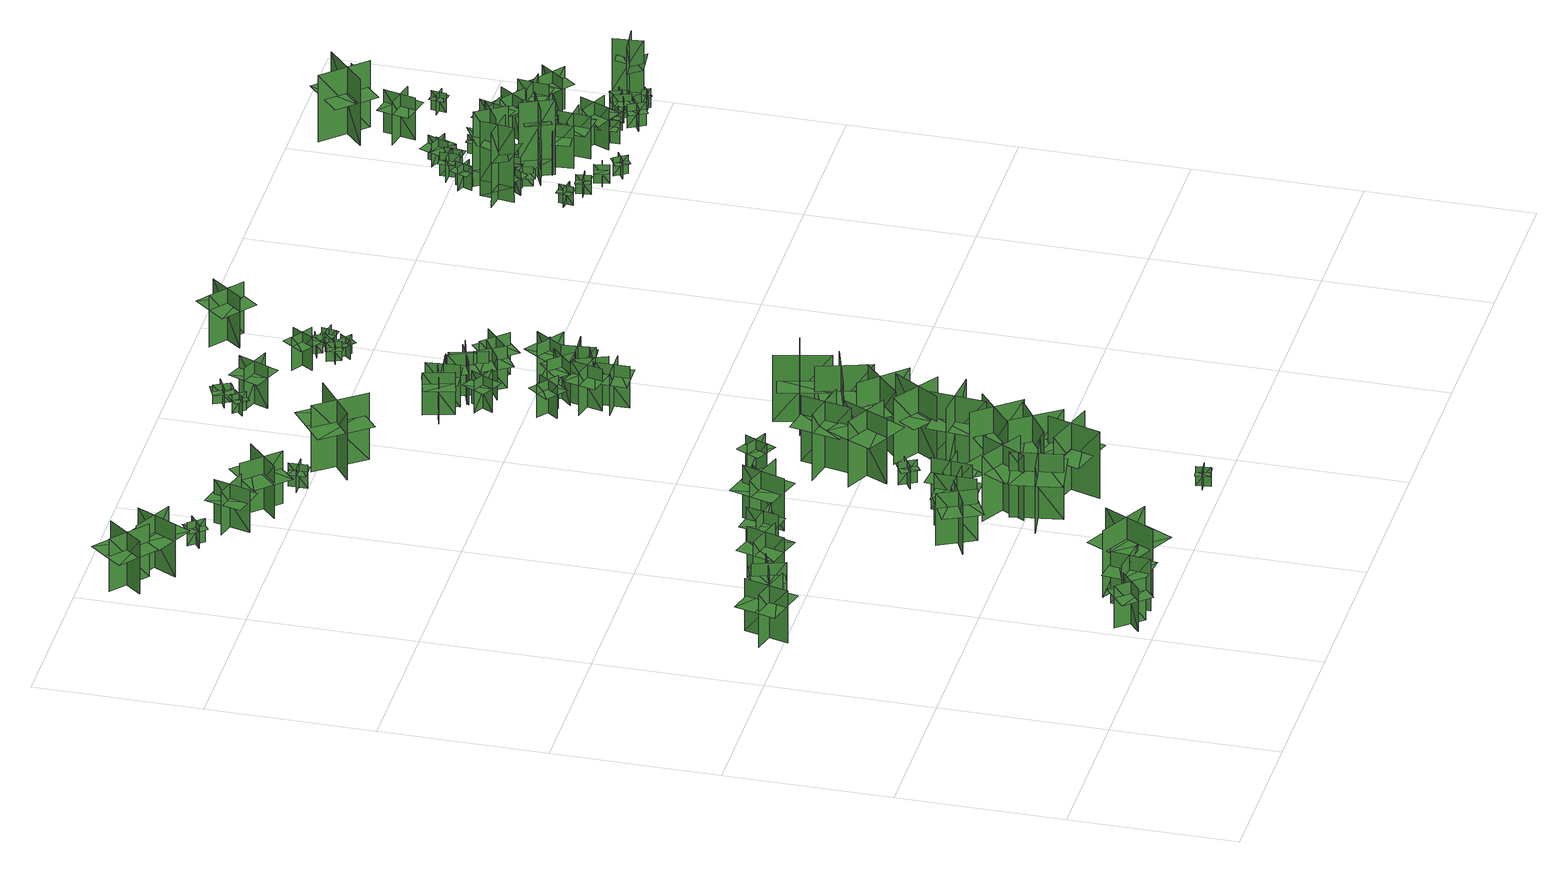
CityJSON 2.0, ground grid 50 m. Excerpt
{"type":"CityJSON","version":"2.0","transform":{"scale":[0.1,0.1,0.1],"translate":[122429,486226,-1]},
"CityObjects":{
"tree1":{"type":"SolitaryVegetationObject","geometry":[{"type":"MultiSurface","lod":"1","boundaries":[[[0,1,2]],[[0,2,3]],[[4,5,6]],[[4,6,7]],[[8,9,10]],[[8,10,11]],[[8,11,12]],[[8,12,13]]]}]},
"tree2":{"type":"SolitaryVegetationObject","geometry":[{"type":"MultiSurface","lod":"1","boundaries":[[[14,15,16]],[[14,16,17]],[[18,19,20]],[[18,20,21]],[[22,23,24]],[[22,24,25]],[[22,25,26]],[[22,26,27]]]}]},
"tree3":{"type":"SolitaryVegetationObject","geometry":[{"type":"MultiSurface","lod":"1","boundaries":[[[28,29,30]],[[28,30,31]],[[32,33,34]],[[32,34,35]],[[36,37,38]],[[36,38,39]],[[36,39,40]],[[36,40,41]]]}]},
"tree4":{"type":"SolitaryVegetationObject","geometry":[{"type":"MultiSurface","lod":"1","boundaries":[[[42,43,44]],[[42,44,45]],[[46,47,48]],[[46,48,49]],[[50,51,52]],[[50,52,53]],[[50,53,54]],[[50,54,55]]]}]},
"tree5":{"type":"SolitaryVegetationObject","geometry":[{"type":"MultiSurface","lod":"1","boundaries":[[[56,57,58]],[[56,58,59]],[[60,61,62]],[[60,62,63]],[[64,65,66]],[[64,66,67]],[[64,67,68]],[[64,68,69]]]}]},
"tree6":{"type":"SolitaryVegetationObject","geometry":[{"type":"MultiSurface","lod":"1","boundaries":[[[70,71,72]],[[70,72,73]],[[74,75,76]],[[74,76,77]],[[78,79,80]],[[78,80,81]],[[78,81,82]],[[78,82,83]]]}]},
"tree7":{"type":"SolitaryVegetationObject","geometry":[{"type":"MultiSurface","lod":"1","boundaries":[[[84,85,86]],[[84,86,87]],[[88,89,90]],[[88,90,91]],[[92,93,94]],[[92,94,95]],[[92,95,96]],[[92,96,97]]]}]},
"tree8":{"type":"SolitaryVegetationObject","geometry":[{"type":"MultiSurface","lod":"1","boundaries":[[[98,99,100]],[[98,100,101]],[[102,103,104]],[[102,104,105]],[[106,107,108]],[[106,108,109]],[[106,109,110]],[[106,110,111]]]}]},
"tree9":{"type":"SolitaryVegetationObject","geometry":[{"type":"MultiSurface","lod":"1","boundaries":[[[112,113,114]],[[112,114,115]],[[116,117,118]],[[116,118,119]],[[120,121,122]],[[120,122,123]],[[120,123,124]],[[120,124,125]]]}]},
"tree10":{"type":"SolitaryVegetationObject","geometry":[{"type":"MultiSurface","lod":"1","boundaries":[[[126,127,128]],[[126,128,129]],[[130,131,132]],[[130,132,133]],[[134,135,136]],[[134,136,137]],[[134,137,138]],[[134,138,139]]]}]},
"tree11":{"type":"SolitaryVegetationObject","geometry":[{"type":"MultiSurface","lod":"1","boundaries":[[[140,141,142]],[[140,142,143]],[[144,145,146]],[[144,146,147]],[[148,149,150]],[[148,150,151]],[[148,151,152]],[[148,152,153]]]}]},
"tree12":{"type":"SolitaryVegetationObject","geometry":[{"type":"MultiSurface","lod":"1","boundaries":[[[154,155,156]],[[154,156,157]],[[158,159,160]],[[158,160,161]],[[162,163,164]],[[162,164,165]],[[162,165,166]],[[162,166,167]]]}]},
"tree13":{"type":"SolitaryVegetationObject","geometry":[{"type":"MultiSurface","lod":"1","boundaries":[[[168,169,170]],[[168,170,171]],[[172,173,174]],[[172,174,175]],[[176,177,178]],[[176,178,179]],[[176,179,180]],[[176,180,181]]]}]},
"tree14":{"type":"SolitaryVegetationObject","geometry":[{"type":"MultiSurface","lod":"1","boundaries":[[[182,183,184]],[[182,184,185]],[[186,187,188]],[[186,188,189]],[[190,191,192]],[[190,192,193]],[[190,193,194]],[[190,194,195]]]}]},
"tree15":{"type":"SolitaryVegetationObject","geometry":[{"type":"MultiSurface","lod":"1","boundaries":[[[196,197,198]],[[196,198,199]],[[200,201,202]],[[200,202,203]],[[204,205,206]],[[204,206,207]],[[204,207,208]],[[204,208,209]]]}]},
"tree16":{"type":"SolitaryVegetationObject","geometry":[{"type":"MultiSurface","lod":"1","boundaries":[[[210,211,212]],[[210,212,213]],[[214,215,216]],[[214,216,217]],[[218,219,220]],[[218,220,221]],[[218,221,222]],[[218,222,223]]]}]},
"tree17":{"type":"SolitaryVegetationObject","geometry":[{"type":"MultiSurface","lod":"1","boundaries":[[[224,225,226]],[[224,226,227]],[[228,229,230]],[[228,230,231]],[[232,233,234]],[[232,234,235]],[[232,235,236]],[[232,236,237]]]}]},
"tree18":{"type":"SolitaryVegetationObject","geometry":[{"type":"MultiSurface","lod":"1","boundaries":[[[238,239,240]],[[238,240,241]],[[242,243,244]],[[242,244,245]],[[246,247,248]],[[246,248,249]],[[246,249,250]],[[246,250,251]]]}]},
"tree19":{"type":"SolitaryVegetationObject","geometry":[{"type":"MultiSurface","lod":"1","boundaries":[[[252,253,254]],[[252,254,255]],[[256,257,258]],[[256,258,259]],[[260,261,262]],[[260,262,263]],[[260,264,265]],[[260,265,261]]]}]},
"tree20":{"type":"SolitaryVegetationObject","geometry":[{"type":"MultiSurface","lod":"1","boundaries":[[[266,267,268]],[[266,268,269]],[[270,271,272]],[[270,272,273]],[[274,275,276]],[[274,276,277]],[[274,277,278]],[[274,278,279]]]}]},
"tree21":{"type":"SolitaryVegetationObject","geometry":[{"type":"MultiSurface","lod":"1","boundaries":[[[280,281,282]],[[280,282,283]],[[284,285,286]],[[284,286,287]],[[288,289,290]],[[288,290,291]],[[288,291,292]],[[288,292,293]]]}]},
"tree22":{"type":"SolitaryVegetationObject","geometry":[{"type":"MultiSurface","lod":"1","boundaries":[[[294,295,296]],[[294,296,297]],[[298,299,300]],[[298,300,301]],[[302,303,304]],[[302,304,305]],[[302,305,306]],[[302,306,307]]]}]},
"tree23":{"type":"SolitaryVegetationObject","geometry":[{"type":"MultiSurface","lod":"1","boundaries":[[[308,309,310]],[[308,310,311]],[[312,313,314]],[[312,314,315]],[[316,317,318]],[[316,318,319]],[[316,320,321]],[[316,321,317]]]}]},
"tree24":{"type":"SolitaryVegetationObject","geometry":[{"type":"MultiSurface","lod":"1","boundaries":[[[322,323,324]],[[322,324,325]],[[326,327,328]],[[326,328,329]],[[330,331,332]],[[330,332,333]],[[330,333,334]],[[330,334,335]]]}]},
"tree25":{"type":"SolitaryVegetationObject","geometry":[{"type":"MultiSurface","lod":"1","boundaries":[[[336,337,338]],[[336,338,339]],[[340,341,342]],[[340,342,343]],[[344,345,346]],[[344,346,347]],[[344,348,349]],[[344,349,345]]]}]},
"tree26":{"type":"SolitaryVegetationObject","geometry":[{"type":"MultiSurface","lod":"1","boundaries":[[[350,351,352]],[[350,352,353]],[[354,355,356]],[[354,356,357]],[[358,359,360]],[[358,360,361]],[[358,361,362]],[[358,362,363]]]}]},
"tree27":{"type":"SolitaryVegetationObject","geometry":[{"type":"MultiSurface","lod":"1","boundaries":[[[364,365,366]],[[364,366,367]],[[368,369,370]],[[368,370,371]],[[372,373,374]],[[372,374,375]],[[372,375,376]],[[372,376,377]]]}]},
"tree28":{"type":"SolitaryVegetationObject","geometry":[{"type":"MultiSurface","lod":"1","boundaries":[[[378,379,380]],[[378,380,381]],[[382,383,384]],[[382,384,385]],[[386,387,388]],[[386,388,389]],[[386,389,390]],[[386,390,391]]]}]},
"tree29":{"type":"SolitaryVegetationObject","geometry":[{"type":"MultiSurface","lod":"1","boundaries":[[[392,393,394]],[[392,394,395]],[[396,397,398]],[[396,398,399]],[[400,401,402]],[[400,402,403]],[[400,403,404]],[[400,404,405]]]}]},
"tree30":{"type":"SolitaryVegetationObject","geometry":[{"type":"MultiSurface","lod":"1","boundaries":[[[406,407,408]],[[406,408,409]],[[410,411,412]],[[410,412,413]],[[414,415,416]],[[414,416,417]],[[414,418,419]],[[414,419,415]]]}]},
"tree31":{"type":"SolitaryVegetationObject","geometry":[{"type":"MultiSurface","lod":"1","boundaries":[[[420,421,422]],[[420,422,423]],[[424,425,426]],[[424,426,427]],[[428,429,430]],[[428,430,431]],[[428,432,433]],[[428,433,429]]]}]},
"tree32":{"type":"SolitaryVegetationObject","geometry":[{"type":"MultiSurface","lod":"1","boundaries":[[[434,435,436]],[[434,436,437]],[[438,439,440]],[[438,440,441]],[[442,443,444]],[[442,444,445]],[[442,445,446]],[[442,446,447]]]}]},
"tree33":{"type":"SolitaryVegetationObject","geometry":[{"type":"MultiSurface","lod":"1","boundaries":[[[448,449,450]],[[448,450,451]],[[452,453,454]],[[452,454,455]],[[456,457,458]],[[456,458,459]],[[456,460,461]],[[456,461,457]]]}]},
"tree34":{"type":"SolitaryVegetationObject","geometry":[{"type":"MultiSurface","lod":"1","boundaries":[[[462,463,464]],[[462,464,465]],[[466,467,468]],[[466,468,469]],[[470,471,472]],[[470,472,473]],[[470,474,475]],[[470,475,471]]]}]},
"tree35":{"type":"SolitaryVegetationObject","geometry":[{"type":"MultiSurface","lod":"1","boundaries":[[[476,477,478]],[[476,478,479]],[[480,481,482]],[[480,482,483]],[[484,485,486]],[[484,486,487]],[[484,488,489]],[[484,489,485]]]}]},
"tree36":{"type":"SolitaryVegetationObject","geometry":[{"type":"MultiSurface","lod":"1","boundaries":[[[490,491,492]],[[490,492,493]],[[494,495,496]],[[494,496,497]],[[498,499,500]],[[498,500,501]],[[498,501,502]],[[498,502,503]]]}]},
"tree37":{"type":"SolitaryVegetationObject","geometry":[{"type":"MultiSurface","lod":"1","boundaries":[[[504,505,506]],[[504,506,507]],[[508,509,510]],[[508,510,511]],[[512,513,514]],[[512,514,515]],[[512,515,516]],[[512,516,517]]]}]},
"tree38":{"type":"SolitaryVegetationObject","geometry":[{"type":"MultiSurface","lod":"1","boundaries":[[[518,519,520]],[[518,520,521]],[[522,523,524]],[[522,524,525]],[[526,527,528]],[[526,528,529]],[[526,529,530]],[[526,530,531]]]}]},
"tree39":{"type":"SolitaryVegetationObject","geometry":[{"type":"MultiSurface","lod":"1","boundaries":[[[532,533,534]],[[532,534,535]],[[536,537,538]],[[536,538,539]],[[540,541,542]],[[540,542,543]],[[540,543,544]],[[540,544,545]]]}]},
"tree40":{"type":"SolitaryVegetationObject","geometry":[{"type":"MultiSurface","lod":"1","boundaries":[[[546,547,548]],[[546,548,549]],[[550,551,552]],[[550,552,553]],[[554,555,556]],[[554,556,557]],[[554,557,558]],[[554,558,559]]]}]},
"tree41":{"type":"SolitaryVegetationObject","geometry":[{"type":"MultiSurface","lod":"1","boundaries":[[[560,561,562]],[[560,562,563]],[[564,565,566]],[[564,566,567]],[[568,569,570]],[[568,570,571]],[[568,571,572]],[[568,572,573]]]}]},
"tree42":{"type":"SolitaryVegetationObject","geometry":[{"type":"MultiSurface","lod":"1","boundaries":[[[574,575,576]],[[574,576,577]],[[578,579,580]],[[578,580,581]],[[582,583,584]],[[582,584,585]],[[582,585,586]],[[582,586,587]]]}]},
"tree43":{"type":"SolitaryVegetationObject","geometry":[{"type":"MultiSurface","lod":"1","boundaries":[[[588,589,590]],[[588,590,591]],[[592,593,594]],[[592,594,595]],[[596,597,598]],[[596,598,599]],[[596,599,600]],[[596,600,601]]]}]},
"tree44":{"type":"SolitaryVegetationObject","geometry":[{"type":"MultiSurface","lod":"1","boundaries":[[[602,603,604]],[[602,604,605]],[[606,607,608]],[[606,608,609]],[[610,611,612]],[[610,612,613]],[[610,613,614]],[[610,614,615]]]}]},
"tree45":{"type":"SolitaryVegetationObject","geometry":[{"type":"MultiSurface","lod":"1","boundaries":[[[616,617,618]],[[616,618,619]],[[620,621,622]],[[620,622,623]],[[624,625,626]],[[624,626,627]],[[624,627,628]],[[624,628,629]]]}]},
"tree46":{"type":"SolitaryVegetationObject","geometry":[{"type":"MultiSurface","lod":"1","boundaries":[[[630,631,632]],[[630,632,633]],[[634,635,636]],[[634,636,637]],[[638,639,640]],[[638,640,641]],[[638,641,642]],[[638,642,643]]]}]},
"tree47":{"type":"SolitaryVegetationObject","geometry":[{"type":"MultiSurface","lod":"1","boundaries":[[[644,645,646]],[[644,646,647]],[[648,649,650]],[[648,650,651]],[[652,653,654]],[[652,654,655]],[[652,655,656]],[[652,656,657]]]}]},
"tree48":{"type":"SolitaryVegetationObject","geometry":[{"type":"MultiSurface","lod":"1","boundaries":[[[658,659,660]],[[658,660,661]],[[662,663,664]],[[662,664,665]],[[666,667,668]],[[666,668,669]],[[666,669,670]],[[666,670,671]]]}]},
"tree49":{"type":"SolitaryVegetationObject","geometry":[{"type":"MultiSurface","lod":"1","boundaries":[[[672,673,674]],[[672,674,675]],[[676,677,678]],[[676,678,679]],[[680,681,682]],[[680,682,683]],[[680,683,684]],[[680,684,685]]]}]},
"tree50":{"type":"SolitaryVegetationObject","geometry":[{"type":"MultiSurface","lod":"1","boundaries":[[[686,687,688]],[[686,688,689]],[[690,691,692]],[[690,692,693]],[[694,695,696]],[[694,696,697]],[[694,697,698]],[[694,698,699]]]}]},
"tree51":{"type":"SolitaryVegetationObject","geometry":[{"type":"MultiSurface","lod":"1","boundaries":[[[700,701,702]],[[700,702,703]],[[704,705,706]],[[704,706,707]],[[708,709,710]],[[708,710,711]],[[708,711,712]],[[708,712,713]]]}]},
"tree52":{"type":"SolitaryVegetationObject","geometry":[{"type":"MultiSurface","lod":"1","boundaries":[[[714,715,716]],[[714,716,717]],[[718,719,720]],[[718,720,721]],[[722,723,724]],[[722,724,725]],[[722,725,726]],[[722,726,727]]]}]},
"tree53":{"type":"SolitaryVegetationObject","geometry":[{"type":"MultiSurface","lod":"1","boundaries":[[[728,729,730]],[[728,730,731]],[[732,733,734]],[[732,734,735]],[[736,737,738]],[[736,738,739]],[[736,739,740]],[[736,740,741]]]}]},
"tree54":{"type":"SolitaryVegetationObject","geometry":[{"type":"MultiSurface","lod":"1","boundaries":[[[742,743,744]],[[742,744,745]],[[746,747,748]],[[746,748,749]],[[750,751,752]],[[750,752,753]],[[750,753,754]],[[750,754,755]]]}]},
"tree55":{"type":"SolitaryVegetationObject","geometry":[{"type":"MultiSurface","lod":"1","boundaries":[[[756,757,758]],[[756,758,759]],[[760,761,762]],[[760,762,763]],[[764,765,766]],[[764,766,767]],[[764,767,768]],[[764,768,769]]]}]},
"tree56":{"type":"SolitaryVegetationObject","geometry":[{"type":"MultiSurface","lod":"1","boundaries":[[[770,771,772]],[[770,772,773]],[[774,775,776]],[[774,776,777]],[[778,779,780]],[[778,780,781]],[[778,781,782]],[[778,782,783]]]}]},
"tree57":{"type":"SolitaryVegetationObject","geometry":[{"type":"MultiSurface","lod":"1","boundaries":[[[784,785,786]],[[784,786,787]],[[788,789,790]],[[788,790,791]],[[792,793,794]],[[792,794,795]],[[792,795,796]],[[792,796,797]]]}]},
"tree58":{"type":"SolitaryVegetationObject","geometry":[{"type":"MultiSurface","lod":"1","boundaries":[[[798,799,800]],[[798,800,801]],[[802,803,804]],[[802,804,805]],[[806,807,808]],[[806,808,809]],[[806,809,810]],[[806,810,811]]]}]},
"tree59":{"type":"SolitaryVegetationObject","geometry":[{"type":"MultiSurface","lod":"1","boundaries":[[[812,813,814]],[[812,814,815]],[[816,817,818]],[[816,818,819]],[[820,821,822]],[[820,822,823]],[[820,823,824]],[[820,824,825]]]}]},
"tree60":{"type":"SolitaryVegetationObject","geometry":[{"type":"MultiSurface","lod":"1","boundaries":[[[826,827,828]],[[826,828,829]],[[830,831,832]],[[830,832,833]],[[834,835,831]],[[834,831,830]],[[836,837,827]],[[836,827,826]],[[838,839,840]],[[838,840,841]],[[842,843,844]],[[842,844,845]]]}]},
"tree61":{"type":"SolitaryVegetationObject","geometry":[{"type":"MultiSurface","lod":"1","boundaries":[[[846,847,848]],[[846,848,849]],[[850,851,852]],[[850,852,853]],[[854,855,856]],[[854,856,857]],[[854,857,858]],[[854,858,859]]]}]},
"tree62":{"type":"SolitaryVegetationObject","geometry":[{"type":"MultiSurface","lod":"1","boundaries":[[[860,861,862]],[[860,862,863]],[[864,865,866]],[[864,866,867]],[[868,869,870]],[[868,870,871]],[[868,871,872]],[[868,872,873]]]}]},
"tree63":{"type":"SolitaryVegetationObject","geometry":[{"type":"MultiSurface","lod":"1","boundaries":[[[874,875,876]],[[874,876,877]],[[878,879,880]],[[878,880,881]],[[882,883,884]],[[882,884,885]],[[882,885,886]],[[882,886,887]]]}]},
"tree64":{"type":"SolitaryVegetationObject","geometry":[{"type":"MultiSurface","lod":"1","boundaries":[[[888,889,890]],[[888,890,891]],[[892,893,894]],[[892,894,895]],[[896,897,898]],[[896,898,899]],[[896,899,900]],[[896,900,901]]]}]},
"tree65":{"type":"SolitaryVegetationObject","geometry":[{"type":"MultiSurface","lod":"1","boundaries":[[[902,903,904]],[[902,904,905]],[[906,907,908]],[[906,908,909]],[[910,911,907]],[[910,907,906]],[[912,913,903]],[[912,903,902]],[[914,915,916]],[[914,916,917]],[[918,919,920]],[[918,920,921]]]}]},
"tree66":{"type":"SolitaryVegetationObject","geometry":[{"type":"MultiSurface","lod":"1","boundaries":[[[922,923,924]],[[922,924,925]],[[926,927,928]],[[926,928,929]],[[930,931,932]],[[930,932,933]],[[930,933,934]],[[930,934,935]]]}]},
"tree67":{"type":"SolitaryVegetationObject","geometry":[{"type":"MultiSurface","lod":"1","boundaries":[[[936,937,938]],[[936,938,939]],[[940,941,942]],[[940,942,943]],[[944,945,946]],[[944,946,947]],[[944,947,948]],[[944,948,949]]]}]},
"tree68":{"type":"SolitaryVegetationObject","geometry":[{"type":"MultiSurface","lod":"1","boundaries":[[[950,951,952]],[[950,952,953]],[[954,955,956]],[[954,956,957]],[[958,959,960]],[[958,960,961]],[[958,961,962]],[[958,962,963]]]}]},
"tree69":{"type":"SolitaryVegetationObject","geometry":[{"type":"MultiSurface","lod":"1","boundaries":[[[964,965,966]],[[964,966,967]],[[968,969,970]],[[968,970,971]],[[972,973,974]],[[972,974,975]],[[972,975,976]],[[972,976,977]]]}]},
"tree70":{"type":"SolitaryVegetationObject","geometry":[{"type":"MultiSurface","lod":"1","boundaries":[[[978,979,980]],[[978,980,981]],[[982,983,984]],[[982,984,985]],[[986,987,983]],[[986,983,982]],[[988,989,979]],[[988,979,978]],[[990,991,992]],[[990,992,993]],[[994,995,996]],[[994,996,997]]]}]},
"tree71":{"type":"SolitaryVegetationObject","geometry":[{"type":"MultiSurface","lod":"1","boundaries":[[[998,999,1000]],[[998,1000,1001]],[[1002,1003,1004]],[[1002,1004,1005]],[[1006,1007,1008]],[[1006,1008,1009]],[[1006,1009,1010]],[[1006,1010,1011]]]}]},
"tree72":{"type":"SolitaryVegetationObject","geometry":[{"type":"MultiSurface","lod":"1","boundaries":[[[1012,1013,1014]],[[1012,1014,1015]],[[1016,1017,1018]],[[1016,1018,1019]],[[1020,1021,1022]],[[1020,1022,1023]],[[1020,1023,1024]],[[1020,1024,1025]]]}]},
"tree73":{"type":"SolitaryVegetationObject","geometry":[{"type":"MultiSurface","lod":"1","boundaries":[[[1026,1027,1028]],[[1026,1028,1029]],[[1030,1031,1032]],[[1030,1032,1033]],[[1034,1035,1036]],[[1034,1036,1037]],[[1034,1037,1038]],[[1034,1038,1039]]]}]},
"tree74":{"type":"SolitaryVegetationObject","geometry":[{"type":"MultiSurface","lod":"1","boundaries":[[[1040,1041,1042]],[[1040,1042,1043]],[[1044,1045,1046]],[[1044,1046,1047]],[[1048,1049,1050]],[[1048,1050,1051]],[[1048,1051,1052]],[[1048,1052,1053]]]}]},
"tree75":{"type":"SolitaryVegetationObject","geometry":[{"type":"MultiSurface","lod":"1","boundaries":[[[1054,1055,1056]],[[1054,1056,1057]],[[1058,1059,1060]],[[1058,1060,1061]],[[1062,1063,1064]],[[1062,1064,1065]],[[1062,1065,1066]],[[1062,1066,1067]]]}]},
"tree76":{"type":"SolitaryVegetationObject","geometry":[{"type":"MultiSurface","lod":"1","boundaries":[[[1068,1069,1070]],[[1068,1070,1071]],[[1072,1073,1074]],[[1072,1074,1075]],[[1076,1077,1078]],[[1076,1078,1079]],[[1076,1079,1080]],[[1076,1080,1081]]]}]},
"tree77":{"type":"SolitaryVegetationObject","geometry":[{"type":"MultiSurface","lod":"1","boundaries":[[[1082,1083,1084]],[[1082,1084,1085]],[[1086,1087,1088]],[[1086,1088,1089]],[[1090,1091,1092]],[[1090,1092,1093]],[[1090,1093,1094]],[[1090,1094,1095]]]}]},
"tree78":{"type":"SolitaryVegetationObject","geometry":[{"type":"MultiSurface","lod":"1","boundaries":[[[1096,1097,1098]],[[1096,1098,1099]],[[1100,1101,1102]],[[1100,1102,1103]],[[1104,1105,1106]],[[1104,1106,1107]],[[1104,1107,1108]],[[1104,1108,1109]]]}]},
"tree79":{"type":"SolitaryVegetationObject","geometry":[{"type":"MultiSurface","lod":"1","boundaries":[[[1110,1111,1112]],[[1110,1112,1113]],[[1114,1115,1116]],[[1114,1116,1117]],[[1118,1119,1120]],[[1118,1120,1121]],[[1118,1121,1122]],[[1118,1122,1123]]]}]},
"tree80":{"type":"SolitaryVegetationObject","geometry":[{"type":"MultiSurface","lod":"1","boundaries":[[[1124,1125,1126]],[[1124,1126,1127]],[[1128,1129,1130]],[[1128,1130,1131]],[[1132,1133,1134]],[[1132,1134,1135]],[[1132,1135,1136]],[[1132,1136,1137]]]}]},
"tree81":{"type":"SolitaryVegetationObject","geometry":[{"type":"MultiSurface","lod":"1","boundaries":[[[1138,1139,1140]],[[1138,1140,1141]],[[1142,1143,1144]],[[1142,1144,1145]],[[1146,1147,1148]],[[1146,1148,1149]],[[1146,1149,1150]],[[1146,1150,1151]]]}]},
"tree82":{"type":"SolitaryVegetationObject","geometry":[{"type":"MultiSurface","lod":"1","boundaries":[[[1152,1153,1154]],[[1152,1154,1155]],[[1156,1157,1158]],[[1156,1158,1159]],[[1160,1161,1162]],[[1160,1162,1163]],[[1160,1163,1164]],[[1160,1164,1165]]]}]},
"tree83":{"type":"SolitaryVegetationObject","geometry":[{"type":"MultiSurface","lod":"1","boundaries":[[[1166,1167,1168]],[[1166,1168,1169]],[[1170,1171,1172]],[[1170,1172,1173]],[[1174,1175,1176]],[[1174,1176,1177]],[[1174,1177,1178]],[[1174,1178,1179]]]}]},
"tree84":{"type":"SolitaryVegetationObject","geometry":[{"type":"MultiSurface","lod":"1","boundaries":[[[1180,1181,1182]],[[1180,1182,1183]],[[1184,1185,1186]],[[1184,1186,1187]],[[1188,1189,1190]],[[1188,1190,1191]],[[1188,1192,1193]],[[1188,1193,1189]]]}]},
"tree85":{"type":"SolitaryVegetationObject","geometry":[{"type":"MultiSurface","lod":"1","boundaries":[[[1194,1195,1196]],[[1194,1196,1197]],[[1198,1199,1200]],[[1198,1200,1201]],[[1202,1203,1204]],[[1202,1204,1205]],[[1202,1205,1206]],[[1202,1206,1207]]]}]},
"tree86":{"type":"SolitaryVegetationObject","geometry":[{"type":"MultiSurface","lod":"1","boundaries":[[[1208,1209,1210]],[[1208,1210,1211]],[[1212,1213,1214]],[[1212,1214,1215]],[[1216,1217,1218]],[[1216,1218,1219]],[[1216,1219,1220]],[[1216,1220,1221]]]}]},
"tree87":{"type":"SolitaryVegetationObject","geometry":[{"type":"MultiSurface","lod":"1","boundaries":[[[1222,1223,1224]],[[1222,1224,1225]],[[1226,1227,1228]],[[1226,1228,1229]],[[1230,1231,1232]],[[1230,1232,1233]],[[1230,1233,1234]],[[1230,1234,1235]]]}]},
"tree88":{"type":"SolitaryVegetationObject","geometry":[{"type":"MultiSurface","lod":"1","boundaries":[[[1236,1237,1238]],[[1236,1238,1239]],[[1240,1241,1242]],[[1240,1242,1243]],[[1244,1245,1246]],[[1244,1246,1247]],[[1244,1247,1248]],[[1244,1248,1249]]]}]},
"tree89":{"type":"SolitaryVegetationObject","geometry":[{"type":"MultiSurface","lod":"1","boundaries":[[[1250,1251,1252]],[[1250,1252,1253]],[[1254,1255,1256]],[[1254,1256,1257]],[[1258,1259,1255]],[[1258,1255,1254]],[[1260,1261,1251]],[[1260,1251,1250]],[[1262,1263,1264]],[[1262,1264,1265]],[[1266,1267,1268]],[[1266,1268,1269]]]}]},
"tree90":{"type":"SolitaryVegetationObject","geometry":[{"type":"MultiSurface","lod":"1","boundaries":[[[1270,1271,1272]],[[1270,1272,1273]],[[1274,1275,1276]],[[1274,1276,1277]],[[1278,1279,1275]],[[1278,1275,1274]],[[1280,1281,1271]],[[1280,1271,1270]],[[1282,1283,1284]],[[1282,1284,1285]],[[1286,1287,1288]],[[1286,1288,1289]]]}]},
"tree91":{"type":"SolitaryVegetationObject","geometry":[{"type":"MultiSurface","lod":"1","boundaries":[[[1290,1291,1292]],[[1290,1292,1293]],[[1294,1295,1296]],[[1294,1296,1297]],[[1298,1299,1300]],[[1298,1300,1301]],[[1298,1301,1302]],[[1298,1302,1303]]]}]},
"tree92":{"type":"SolitaryVegetationObject","geometry":[{"type":"MultiSurface","lod":"1","boundaries":[[[1304,1305,1306]],[[1304,1306,1307]],[[1308,1309,1310]],[[1308,1310,1311]],[[1312,1313,1314]],[[1312,1314,1315]],[[1312,1315,1316]],[[1312,1316,1317]]]}]},
"tree93":{"type":"SolitaryVegetationObject","geometry":[{"type":"MultiSurface","lod":"1","boundaries":[[[1318,1319,1320]],[[1318,1320,1321]],[[1322,1323,1324]],[[1322,1324,1325]],[[1326,1327,1328]],[[1326,1328,1329]],[[1326,1329,1330]],[[1326,1330,1331]]]}]}
},
"vertices":[
[319,1025,18],[186,1062,18],[186,1062,190],[319,1025,190],[265,1121,18],[228,988,18],[228,988,190],[265,1121,190],[313,1037,135],[329,1098,135],[195,1133,135],[179,1072,135],[163,1010,135],[297,975,135],
[528,46,16],[605,110,16],[605,110,155],[528,46,155],[594,40,16],[530,116,16],[530,116,155],[594,40,155],[594,40,116],[633,72,116],[569,148,116],[530,116,116],[492,84,116],[556,8,116],
[660,159,16],[644,38,16],[644,38,185],[660,159,185],[595,110,16],[716,94,16],[716,94,185],[595,110,185],[595,110,138],[587,50,138],[708,34,138],[716,94,138],[724,154,138],[604,170,138],
[393,1134,20],[426,1040,20],[426,1040,159],[393,1134,159],[364,1075,20],[458,1108,20],[458,1108,159],[364,1075,159],[364,1075,120],[381,1028,120],[475,1061,120],[458,1108,120],[442,1155,120],[348,1122,120],
[681,186,17],[837,104,17],[837,104,236],[681,186,236],[723,52,17],[805,208,17],[805,208,236],[723,52,236],[685,169,165],[649,97,165],[806,18,165],[843,91,165],[879,163,165],[722,242,165],
[580,1111,19],[463,1145,19],[463,1145,188],[580,1111,188],[541,1182,19],[507,1066,19],[507,1066,188],[541,1182,188],[541,1182,141],[483,1199,141],[449,1083,141],[507,1066,141],[566,1049,141],[600,1165,141],
[870,188,26],[944,168,26],[944,168,134],[870,188,134],[895,143,26],[915,218,26],[915,218,134],[895,143,134],[895,143,103],[932,133,103],[953,208,103],[915,218,103],[878,228,103],[858,153,103],
[153,2819,15],[48,2909,15],[48,2909,188],[153,2819,188],[144,2929,15],[55,2823,15],[55,2823,188],[144,2929,188],[153,2832,132],[193,2881,132],[86,2969,132],[46,2920,132],[5,2870,132],[112,2783,132],
[638,1180,18],[735,1161,18],[735,1161,156],[638,1180,156],[674,1125,18],[694,1223,18],[694,1223,156],[674,1125,156],[674,1125,118],[723,1115,118],[742,1213,118],[694,1223,118],[645,1232,118],[625,1135,118],
[136,2852,15],[259,2788,15],[259,2788,187],[136,2852,187],[169,2747,15],[233,2870,15],[233,2870,187],[169,2747,187],[139,2840,131],[110,2782,131],[234,2720,131],[263,2778,131],[291,2835,131],[168,2897,131],
[892,600,20],[838,709,20],[838,709,190],[892,600,190],[919,677,20],[809,623,20],[809,623,190],[919,677,190],[919,677,142],[892,731,142],[783,678,142],[809,623,142],[836,568,142],[945,622,142],
[944,617,19],[945,739,19],[945,739,189],[944,617,189],[1002,674,19],[880,675,19],[880,675,189],[1002,674,189],[1002,674,141],[1003,735,141],[881,736,141],[880,675,141],[880,614,141],[1002,613,141],
[325,2752,24],[359,2707,24],[359,2707,101],[325,2752,101],[320,2715,24],[364,2748,24],[364,2748,101],[320,2715,101],[320,2715,79],[337,2693,79],[381,2726,79],[364,2748,79],[347,2771,79],[303,2737,79],
[1059,392,20],[1035,545,20],[1035,545,235],[1059,392,235],[1120,475,20],[967,452,20],[967,452,235],[1120,475,235],[1120,475,175],[1108,552,175],[955,528,175],[967,452,175],[979,375,175],[1132,399,175],
[812,1141,19],[856,1273,19],[856,1273,191],[812,1141,191],[911,1191,19],[779,1234,19],[779,1234,191],[911,1191,191],[824,1147,135],[885,1127,135],[927,1259,135],[866,1279,135],[805,1298,135],[763,1166,135],
[1076,705,20],[955,717,20],[955,717,190],[1076,705,190],[1025,768,20],[1013,647,20],[1013,647,190],[1025,768,190],[1025,768,142],[965,774,142],[953,653,142],[1013,647,142],[1074,641,142],[1086,762,142],
[1131,537,19],[996,613,19],[996,613,234],[1131,537,234],[1104,637,19],[1028,501,19],[1028,501,234],[1104,637,234],[1104,637,174],[1036,674,174],[961,539,174],[1028,501,174],[1096,464,174],[1172,599,174],
[448,2601,17],[478,2710,17],[478,2710,158],[448,2601,158],[526,2645,17],[417,2675,17],[417,2675,158],[526,2645,158],[458,2605,112],[508,2592,112],[537,2702,112],[486,2715,112],[435,2728,112],[407,2618,112],
[1290,388,23],[1129,439,23],[1129,439,241],[1290,388,241],[1241,482,23],[1241,482,241],[1190,321,241],[1190,321,23],[1278,385,157],[1138,430,157],[1117,365,157],[1257,320,157],[1299,453,157],[1159,497,157],
[1347,57,22],[1303,52,22],[1303,52,84],[1347,57,84],[1324,76,22],[1329,32,22],[1329,32,84],[1324,76,84],[1324,76,67],[1302,73,67],[1307,29,67],[1329,32,67],[1351,34,67],[1346,78,67],
[645,2646,14],[543,2553,14],[543,2553,186],[645,2646,186],[535,2651,14],[629,2549,14],[629,2549,186],[535,2651,186],[632,2648,131],[588,2694,131],[488,2599,131],[532,2552,131],[576,2506,131],[676,2601,131],
[965,1245,24],[1008,1281,24],[1008,1281,101],[965,1245,101],[1002,1242,24],[967,1284,24],[967,1284,101],[1002,1242,101],[1002,1242,79],[1023,1259,79],[988,1302,79],[967,1284,79],[945,1267,79],[981,1224,79],
[1298,569,20],[1159,475,20],[1159,475,238],[1298,569,238],[1194,588,20],[1194,588,238],[1289,449,238],[1289,449,20],[1293,558,154],[1171,475,154],[1210,418,154],[1331,501,154],[1253,616,154],[1132,534,154],
[1152,877,27],[1104,849,27],[1104,849,103],[1152,877,103],[1117,886,27],[1144,838,27],[1144,838,103],[1117,886,103],[1117,886,82],[1093,872,82],[1120,824,82],[1144,838,82],[1168,852,82],[1141,900,82],
[1317,692,19],[1185,586,19],[1185,586,237],[1317,692,237],[1212,703,19],[1212,703,237],[1317,571,237],[1317,571,19],[1312,680,153],[1198,588,153],[1240,534,153],[1355,626,153],[1268,735,153],[1153,643,153],
[1124,922,21],[1193,1061,21],[1193,1061,236],[1124,922,236],[1222,954,21],[1084,1023,21],[1084,1023,236],[1222,954,236],[1222,954,176],[1257,1024,176],[1118,1093,176],[1084,1023,176],[1049,954,176],[1188,885,176],
[716,2499,19],[715,2554,19],[715,2554,96],[716,2499,96],[742,2525,19],[686,2524,19],[686,2524,96],[742,2525,96],[742,2525,74],[741,2553,74],[686,2552,74],[686,2524,74],[687,2497,74],[742,2498,74],
[1106,1325,27],[1071,1256,27],[1071,1256,135],[1106,1325,135],[1057,1309,27],[1126,1274,27],[1126,1274,135],[1057,1309,135],[1057,1309,104],[1040,1275,104],[1109,1239,104],[1126,1274,104],[1144,1308,104],[1075,1344,104],
[1249,1099,18],[1097,1131,18],[1097,1131,234],[1249,1099,234],[1193,1186,18],[1161,1034,18],[1161,1034,234],[1193,1186,234],[1193,1186,173],[1117,1201,173],[1085,1050,173],[1161,1034,173],[1237,1018,173],[1268,1170,173],
[1295,839,19],[1279,671,19],[1279,671,238],[1295,839,238],[1214,771,19],[1214,771,238],[1382,755,238],[1382,755,19],[1300,828,154],[1287,681,154],[1355,675,154],[1369,821,154],[1230,834,154],[1216,688,154],
[1274,814,19],[1366,955,19],[1366,955,237],[1274,814,237],[1377,836,19],[1377,836,237],[1236,929,237],[1236,929,19],[1274,827,153],[1355,950,153],[1297,987,153],[1217,864,153],[1333,788,153],[1414,911,153],
[904,2367,22],[799,2509,22],[799,2509,241],[904,2367,241],[925,2506,22],[783,2401,22],[783,2401,241],[925,2506,241],[907,2384,170],[972,2433,170],[865,2573,170],[801,2524,170],[736,2474,170],[843,2334,170],
[1393,1044,21],[1268,931,21],[1268,931,239],[1393,1044,239],[1288,1048,21],[1288,1048,239],[1401,923,239],[1401,923,21],[1389,1032,155],[1280,933,155],[1326,882,155],[1435,981,155],[1342,1084,155],[1233,986,155],
[1439,1137,22],[1278,1085,22],[1278,1085,240],[1439,1137,240],[1345,1184,22],[1345,1184,240],[1396,1024,240],[1396,1024,22],[1431,1127,156],[1291,1082,156],[1311,1017,156],[1451,1062,156],[1409,1195,156],[1269,1150,156],
[1371,1312,24],[1411,1148,24],[1411,1148,242],[1371,1312,242],[1317,1221,24],[1317,1221,242],[1481,1261,242],[1481,1261,24],[1380,1303,158],[1415,1160,158],[1481,1176,158],[1446,1319,158],[1311,1286,158],[1346,1143,158],
[1292,1915,27],[1230,1962,27],[1230,1962,135],[1292,1915,135],[1285,1966,27],[1238,1904,27],[1238,1904,135],[1285,1966,135],[1285,1966,105],[1254,1990,105],[1207,1928,105],[1238,1904,105],[1269,1881,105],[1316,1943,105],
[1131,2221,27],[1220,2246,27],[1220,2246,166],[1131,2221,166],[1190,2188,27],[1165,2277,27],[1165,2277,166],[1190,2188,166],[1190,2188,130],[1232,2200,130],[1208,2289,130],[1165,2277,130],[1122,2265,130],[1147,2176,130],
[1311,1792,25],[1334,1889,25],[1334,1889,163],[1311,1792,163],[1368,1826,25],[1271,1850,25],[1271,1850,163],[1368,1826,163],[1368,1826,124],[1379,1875,124],[1283,1898,124],[1271,1850,124],[1259,1801,124],[1356,1778,124],
[1349,1721,22],[1347,1820,22],[1347,1820,160],[1349,1721,160],[1395,1768,22],[1296,1766,22],[1296,1766,160],[1395,1768,160],[1395,1768,121],[1394,1818,121],[1295,1816,121],[1296,1766,121],[1296,1717,121],[1396,1718,121],
[1211,2138,27],[1280,2103,27],[1280,2103,134],[1211,2138,134],[1227,2089,27],[1262,2158,27],[1262,2158,134],[1227,2089,134],[1227,2089,104],[1261,2072,104],[1296,2141,104],[1262,2158,104],[1227,2176,104],[1192,2107,104],
[1077,2797,25],[1043,2768,25],[1043,2768,86],[1077,2797,86],[1048,2799,25],[1076,2765,25],[1076,2765,86],[1048,2799,86],[1048,2799,69],[1031,2785,69],[1059,2751,69],[1076,2765,69],[1093,2779,69],[1065,2814,69],
[1185,2227,25],[1284,2238,25],[1284,2238,163],[1185,2227,163],[1236,2185,25],[1226,2284,25],[1226,2284,163],[1236,2185,163],[1236,2185,124],[1286,2190,124],[1275,2289,124],[1226,2284,124],[1176,2279,124],[1187,2180,124],
[1327,1819,20],[1420,1855,20],[1420,1855,159],[1327,1819,159],[1388,1792,20],[1352,1885,20],[1352,1885,159],[1388,1792,159],[1388,1792,120],[1434,1810,120],[1399,1902,120],[1352,1885,120],[1306,1867,120],[1341,1774,120],
[1321,1954,24],[1384,1886,24],[1384,1886,163],[1321,1954,163],[1319,1886,24],[1386,1950,24],[1386,1950,163],[1319,1886,163],[1319,1886,127],[1350,1854,127],[1417,1917,127],[1386,1950,127],[1356,1982,127],[1289,1919,127],
[1075,2770,24],[1168,2733,24],[1168,2733,163],[1075,2770,163],[1101,2709,24],[1138,2801,24],[1138,2801,163],[1101,2709,163],[1101,2709,124],[1147,2690,124],[1184,2782,124],[1138,2801,124],[1092,2820,124],[1055,2727,124],
[1124,2852,24],[1124,2852,86],[1075,2829,86],[1075,2829,24],[1111,2818,24],[1111,2818,86],[1089,2865,86],[1089,2865,24],[1114,2811,66],[1138,2822,66],[1111,2880,66],[1087,2869,66],[1063,2857,66],[1090,2799,66],
[1337,2146,14],[1297,2237,14],[1297,2237,153],[1337,2146,153],[1362,2208,14],[1271,2168,14],[1271,2168,153],[1362,2208,153],[1362,2208,114],[1342,2254,114],[1251,2213,114],[1271,2168,114],[1291,2122,114],[1382,2162,114],
[1339,2127,13],[1307,2236,13],[1307,2236,155],[1339,2127,155],[1382,2206,13],[1273,2174,13],[1273,2174,155],[1382,2206,155],[1345,2136,109],[1394,2152,109],[1360,2260,109],[1311,2244,109],[1261,2228,109],[1295,2120,109],
[1376,2082,20],[1324,2167,20],[1324,2167,158],[1376,2082,158],[1392,2146,20],[1307,2095,20],[1307,2095,158],[1392,2146,158],[1392,2146,119],[1366,2189,119],[1281,2137,119],[1307,2095,119],[1333,2052,119],[1418,2104,119],
[1421,1937,19],[1429,1838,19],[1429,1838,157],[1421,1937,157],[1378,1887,19],[1477,1895,19],[1477,1895,157],[1378,1887,157],[1378,1887,118],[1382,1837,118],[1481,1845,118],[1477,1895,118],[1473,1944,118],[1374,1936,118],
[1407,2003,19],[1489,1947,19],[1489,1947,157],[1407,2003,157],[1419,1938,19],[1475,2020,19],[1475,2020,157],[1419,1938,157],[1419,1938,119],[1460,1910,119],[1516,1992,119],[1475,2020,119],[1434,2048,119],[1378,1966,119],
[1447,2091,21],[1381,2165,21],[1381,2165,159],[1447,2091,159],[1452,2157,21],[1377,2091,21],[1377,2091,159],[1452,2157,159],[1452,2157,120],[1419,2194,120],[1344,2128,120],[1377,2091,120],[1410,2054,120],[1485,2120,120],
[1373,2649,30],[1308,2691,30],[1308,2691,138],[1373,2649,138],[1363,2699,30],[1321,2634,30],[1321,2634,138],[1363,2699,138],[1363,2699,108],[1331,2720,108],[1288,2656,108],[1321,2634,108],[1353,2613,108],[1395,2678,108],
[1380,2582,22],[1421,2598,22],[1421,2598,84],[1380,2582,84],[1407,2570,22],[1391,2611,22],[1391,2611,84],[1407,2570,84],[1407,2570,67],[1427,2578,67],[1412,2619,67],[1391,2611,67],[1370,2603,67],[1386,2562,67],
[1450,2583,20],[1421,2549,20],[1421,2549,82],[1450,2583,82],[1420,2581,20],[1454,2552,20],[1454,2552,82],[1420,2581,82],[1420,2581,65],[1406,2564,65],[1439,2535,65],[1454,2552,65],[1468,2569,65],[1435,2598,65],
[1433,2631,21],[1417,2672,21],[1417,2672,82],[1433,2631,82],[1445,2657,21],[1404,2642,21],[1404,2642,82],[1445,2657,82],[1445,2657,65],[1437,2678,65],[1396,2662,65],[1404,2642,65],[1412,2621,65],[1453,2637,65],
[1489,2620,20],[1445,2627,20],[1445,2627,82],[1489,2620,82],[1471,2644,20],[1465,2600,20],[1465,2600,82],[1471,2644,82],[1471,2644,65],[1450,2647,65],[1443,2604,65],[1465,2600,65],[1487,2597,65],[1493,2641,65],
[1412,2867,16],[1488,2962,16],[1488,2962,185],[1412,2867,185],[1493,2875,16],[1398,2951,16],[1398,2951,185],[1493,2875,185],[1493,2875,138],[1531,2923,138],[1436,2999,138],[1398,2951,138],[1360,2904,138],[1455,2828,138],
[2372,2165,13],[2416,2158,13],[2416,2158,74],[2372,2165,74],[2389,2141,13],[2396,2185,13],[2396,2185,74],[2389,2141,74],[2389,2141,57],[2411,2138,57],[2418,2181,57],[2396,2185,57],[2374,2188,57],[2367,2145,57],
[2421,2344,67],[2318,2359,67],[2319,2361,262],[2421,2346,262],[2375,2407,67],[2359,2305,67],[2360,2305,262],[2375,2407,262],[2375,2407,16],[2360,2305,16],[2421,2346,16],[2319,2361,16],[2421,2345,162],[2319,2360,162],[2311,2308,181],[2413,2293,181],[2333,2358,193],[2409,2347,193],[2415,2386,203],[2338,2397,203],
[2436,2124,14],[2479,2129,14],[2479,2129,76],[2436,2124,76],[2459,2105,14],[2453,2149,14],[2453,2149,76],[2459,2105,76],[2459,2105,59],[2481,2108,59],[2475,2152,59],[2453,2149,59],[2431,2147,59],[2437,2103,59],
[2392,2331,18],[2438,2301,18],[2438,2301,95],[2392,2331,95],[2399,2295,18],[2430,2341,18],[2430,2341,95],[2399,2295,95],[2399,2295,73],[2422,2280,73],[2453,2326,73],[2430,2341,73],[2407,2357,73],[2376,2310,73],
[2456,2273,18],[2443,2322,18],[2443,2322,82],[2456,2273,82],[2471,2299,18],[2471,2299,82],[2422,2287,82],[2422,2287,18],[2471,2299,60],[2465,2326,60],[2416,2313,60],[2422,2287,60],[2429,2261,60],[2478,2273,60],
[2501,2084,16],[2544,2095,16],[2544,2095,77],[2501,2084,77],[2526,2069,16],[2516,2112,16],[2516,2112,77],[2526,2069,77],[2526,2069,60],[2548,2074,60],[2537,2117,60],[2516,2112,60],[2494,2107,60],[2504,2064,60],
[2394,2368,69],[2483,2421,69],[2484,2420,263],[2395,2367,263],[2470,2349,69],[2417,2438,69],[2416,2437,263],[2469,2348,263],[2469,2348,17],[2416,2437,17],[2395,2367,17],[2484,2420,17],[2395,2367,164],[2484,2421,164],[2457,2466,183],[2368,2413,183],[2472,2413,194],[2405,2373,194],[2426,2339,205],[2492,2380,205],
[2420,2489,14],[2400,2437,14],[2400,2437,91],[2420,2489,91],[2386,2474,14],[2438,2454,14],[2438,2454,91],[2386,2474,91],[2386,2474,70],[2376,2448,70],[2428,2428,70],[2438,2454,70],[2448,2480,70],[2396,2500,70],
[2603,2063,11],[2565,2041,11],[2565,2041,72],[2603,2063,72],[2575,2071,11],[2597,2032,11],[2597,2032,72],[2575,2071,72],[2575,2071,55],[2556,2059,55],[2578,2021,55],[2597,2032,55],[2616,2044,55],[2594,2082,55],
[2479,2517,16],[2420,2517,16],[2420,2517,94],[2479,2517,94],[2452,2543,16],[2452,2543,94],[2452,2485,94],[2452,2485,16],[2452,2543,69],[2428,2543,69],[2428,2496,69],[2452,2496,69],[2476,2497,69],[2476,2543,69],
[2526,2345,17],[2526,2345,79],[2473,2348,79],[2473,2348,17],[2499,2321,17],[2499,2321,79],[2501,2373,79],[2501,2373,17],[2499,2313,59],[2526,2312,59],[2528,2376,59],[2501,2378,59],[2475,2379,59],[2472,2315,59],
[2499,2326,66],[2539,2231,66],[2538,2230,261],[2497,2325,261],[2469,2253,67],[2564,2294,67],[2564,2295,261],[2469,2254,261],[2469,2254,15],[2564,2295,15],[2497,2325,15],[2538,2230,15],[2498,2325,161],[2538,2230,161],[2587,2251,180],[2546,2346,180],[2533,2243,192],[2502,2314,192],[2466,2299,203],[2497,2228,203],
[2574,2286,15],[2582,2187,15],[2582,2187,154],[2574,2286,154],[2531,2236,15],[2630,2244,15],[2630,2244,154],[2531,2236,154],[2531,2236,115],[2535,2186,115],[2634,2195,115],[2630,2244,115],[2626,2294,115],[2527,2286,115],
[2504,2542,18],[2504,2542,80],[2498,2489,80],[2498,2489,18],[2526,2513,18],[2526,2513,80],[2475,2520,80],[2475,2520,18],[2534,2512,60],[2537,2539,60],[2473,2547,60],[2470,2520,60],[2467,2494,60],[2530,2486,60],
[2587,2361,18],[2538,2357,18],[2538,2357,83],[2587,2361,83],[2560,2384,18],[2564,2335,18],[2564,2335,83],[2560,2384,83],[2561,2378,59],[2540,2376,59],[2543,2342,59],[2564,2343,59],[2584,2345,59],[2581,2380,59],
[2511,2534,15],[2511,2534,93],[2534,2597,93],[2534,2597,15],[2493,2576,15],[2493,2576,93],[2553,2553,93],[2553,2553,15],[2484,2579,68],[2472,2548,68],[2547,2520,68],[2559,2551,68],[2571,2582,68],[2496,2611,68],
[2692,2199,17],[2593,2210,17],[2593,2210,156],[2692,2199,156],[2650,2251,17],[2640,2152,17],[2640,2152,156],[2650,2251,156],[2650,2251,117],[2601,2256,117],[2591,2157,117],[2640,2152,117],[2690,2147,117],[2700,2246,117],
[2583,2453,18],[2586,2494,18],[2586,2494,80],[2583,2453,80],[2606,2472,18],[2565,2475,18],[2565,2475,80],[2606,2472,80],[2606,2472,64],[2607,2492,64],[2566,2495,64],[2565,2475,64],[2563,2456,64],[2604,2453,64],
[2764,2143,16],[2673,2184,16],[2673,2184,154],[2764,2143,154],[2740,2205,16],[2700,2114,16],[2700,2114,154],[2740,2205,154],[2740,2205,115],[2695,2225,115],[2654,2135,115],[2700,2114,115],[2745,2094,115],[2786,2185,115],
[2735,2147,18],[2735,2091,18],[2735,2091,95],[2735,2147,95],[2709,2120,18],[2764,2121,18],[2764,2121,95],[2709,2120,95],[2709,2120,73],[2709,2093,73],[2764,2094,73],[2764,2121,73],[2764,2149,73],[2708,2148,73],
[2630,2389,17],[2657,2478,17],[2657,2478,156],[2630,2389,156],[2689,2421,17],[2601,2448,17],[2601,2448,156],[2689,2421,156],[2689,2421,120],[2702,2464,120],[2614,2491,120],[2601,2448,120],[2588,2406,120],[2676,2379,120],
[2746,2367,17],[2672,2422,17],[2672,2422,156],[2746,2367,156],[2736,2434,17],[2681,2359,17],[2681,2359,156],[2736,2434,156],[2736,2434,119],[2700,2460,119],[2645,2386,119],[2681,2359,119],[2716,2333,119],[2771,2407,119],
[2808,2143,24],[2799,2100,24],[2799,2100,86],[2808,2143,86],[2783,2127,24],[2826,2118,24],[2826,2118,86],[2783,2127,86],[2783,2127,68],[2779,2105,68],[2822,2097,68],[2826,2118,68],[2831,2140,68],[2787,2149,68],
[2624,2656,15],[2646,2753,15],[2646,2753,154],[2624,2656,154],[2680,2691,15],[2583,2713,15],[2583,2713,154],[2680,2691,154],[2680,2691,115],[2692,2739,115],[2595,2761,115],[2583,2713,115],[2572,2664,115],[2669,2642,115],
[2822,2091,20],[2849,2042,20],[2849,2042,97],[2822,2091,97],[2812,2055,20],[2860,2082,20],[2860,2082,97],[2812,2055,97],[2812,2055,75],[2825,2031,75],[2874,2058,75],[2860,2082,75],[2847,2106,75],[2798,2080,75],
[2568,2801,9],[2691,2916,9],[2691,2916,227],[2568,2801,227],[2673,2798,9],[2673,2798,227],[2559,2921,227],[2559,2921,9],[2571,2813,143],[2679,2913,143],[2632,2963,143],[2525,2863,143],[2619,2761,143],[2727,2861,143],
[2734,2360,18],[2826,2349,18],[2826,2349,157],[2734,2360,157],[2776,2307,18],[2787,2399,18],[2787,2399,157],[2776,2307,157],[2776,2307,121],[2820,2302,121],[2831,2393,121],[2787,2399,121],[2743,2404,121],[2732,2312,121],
[2871,2089,26],[2853,2141,26],[2853,2141,103],[2871,2089,103],[2887,2122,26],[2835,2104,26],[2835,2104,103],[2887,2122,103],[2887,2122,81],[2878,2148,81],[2826,2130,81],[2835,2104,81],[2844,2078,81],[2896,2096,81],
[2909,2107,29],[2909,2107,91],[2892,2158,91],[2892,2158,29],[2876,2124,29],[2876,2124,91],[2925,2141,91],[2925,2141,29],[2869,2122,71],[2877,2096,71],[2938,2117,71],[2930,2142,71],[2921,2167,71],[2860,2147,71],
[2812,2345,18],[2884,2287,18],[2884,2287,157],[2812,2345,157],[2820,2279,18],[2878,2350,18],[2878,2350,157],[2820,2279,157],[2820,2279,121],[2854,2251,121],[2912,2322,121],[2878,2350,121],[2844,2378,121],[2785,2307,121],
[2939,2069,40],[2918,2054,40],[2918,2055,89],[2939,2069,89],[2920,2073,40],[2935,2051,40],[2935,2051,89],[2920,2073,89],[2920,2073,27],[2935,2051,27],[2939,2069,27],[2918,2055,27],[2939,2069,64],[2918,2055,64],[2925,2044,69],[2947,2058,69],[2921,2057,72],[2937,2068,72],[2931,2076,74],[2915,2065,74],
[2974,2115,74],[2884,2106,74],[2884,2107,245],[2974,2117,245],[2921,2159,75],[2930,2069,75],[2931,2069,245],[2922,2159,245],[2922,2159,29],[2931,2069,29],[2974,2117,29],[2884,2107,29],[2974,2116,157],[2884,2107,157],[2888,2061,174],[2978,2070,174],[2896,2108,184],[2963,2116,184],[2960,2150,194],[2892,2142,194],
[2784,2606,19],[2790,2650,19],[2790,2650,81],[2784,2606,81],[2808,2624,19],[2764,2630,19],[2764,2630,81],[2808,2624,81],[2808,2624,64],[2811,2646,64],[2767,2652,64],[2764,2630,64],[2761,2608,64],[2804,2602,64],
[2723,2869,20],[2743,2921,20],[2743,2921,97],[2723,2869,97],[2757,2884,20],[2705,2903,20],[2705,2903,97],[2757,2884,97],[2757,2884,76],[2767,2910,76],[2715,2929,76],[2705,2903,76],[2695,2878,76],[2747,2858,76],
[2813,2895,20],[2853,2857,20],[2853,2857,97],[2813,2895,97],[2814,2858,20],[2852,2898,20],[2852,2898,97],[2814,2858,97],[2814,2858,76],[2834,2839,76],[2872,2879,76],[2852,2898,76],[2832,2917,76],[2794,2877,76]
]}
